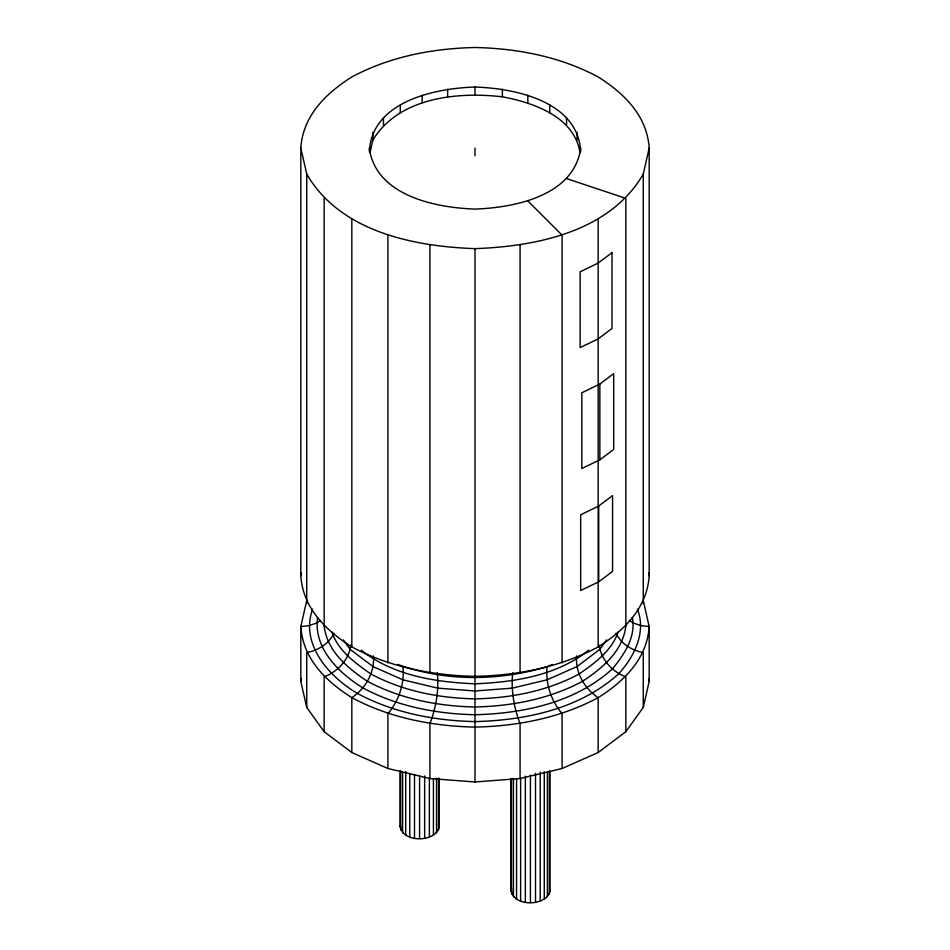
<?xml version="1.0" encoding="UTF-8"?>
<svg xmlns="http://www.w3.org/2000/svg" width="950" height="950" viewBox="0 0 950 950"><rect width="100%" height="100%" fill="white"/><g stroke="black" fill="none" stroke-linecap="round" stroke-linejoin="round"><path stroke-width="1.43" d="M552.283 664.383L547.093 666.686C545.253 683.418 551.178 700.922 562.091 713.628L562.091 768.502L520.077 778.549L475 781.969L429.923 778.549L387.909 768.502L351.832 752.519L324.152 731.69L306.743 707.429L300.817 681.411L300.817 626.537L306.743 600.507M576.65 655.916C574.94 672.315 584.678 688.774 598.168 697.644L598.168 752.519L562.091 768.502M350.692 645.228C349.054 659.739 337.523 671.84 324.152 676.816L324.152 731.69M512.715 672.814C510.863 689.938 513.974 707.631 520.077 723.674L520.077 778.549M300.817 148.069C302.955 115.71 325.838 93.361 351.832 76.95C389.69 56.667 432.357 48.45 475 47.5C517.643 48.45 560.31 56.667 598.168 76.95C624.162 93.361 647.045 115.71 649.182 148.069L649.182 575.795C647.045 608.154 624.162 630.503 598.168 646.914C560.31 667.197 517.643 675.414 475 676.364C432.357 675.414 389.69 667.197 351.832 646.914C325.838 630.503 302.955 608.154 300.817 575.795L300.817 148.069L306.743 174.099L306.743 603.476M369.312 151.905C371.557 101.579 434.518 88.279 475 87.044C515.482 88.279 578.443 101.579 580.688 151.905M369.966 152.879L372.911 139.959L372.911 132.276M300.817 575.795L301.471 572.909M312.633 609.116C299.879 644.183 329.139 676.828 357.521 693.5C393.621 712.856 434.328 720.682 475 721.596C526.134 720.302 579.916 708.854 618.889 673.633C634.315 656.403 646.546 632.237 637.367 609.116M300.817 681.411L301.471 678.514M317.621 617.559C313.215 648.185 338.853 672.98 362.817 687.907C397.29 706.384 436.157 713.866 475 714.732C523.83 713.498 575.189 702.572 612.394 668.931C624.102 654.728 636.168 636.785 632.379 617.559M439.173 778.299L439.173 827.189C435.076 843.256 400.746 842.745 400.425 825.229M580.688 148.069C574.299 195.664 514.698 207.729 475 209.083C435.302 207.729 375.701 195.664 369.312 148.069M643.257 603.476L643.257 174.099L649.182 148.069M550.026 771.186L550.026 891.183C546.06 907.582 509.853 906.656 511.492 888.262M618.201 631.726C612.049 650.631 594.819 663.017 579.144 673.977C547.141 691.137 511.053 698.084 475 698.879C438.947 698.084 402.859 691.137 370.856 673.977C355.181 663.017 337.951 650.631 331.799 631.726M625.919 624.791C623.758 650.382 602.668 668.052 582.635 681.245C549.551 698.974 512.264 706.159 475 706.99C437.736 706.159 400.449 698.974 367.365 681.245C347.332 668.052 326.242 650.382 324.081 624.791M598.168 752.519L625.848 731.69L643.257 707.429L649.182 681.411L649.182 626.537L643.257 600.507M333.937 633.222C329.032 643.827 317.965 650.477 306.743 652.567L306.743 707.429M372.911 139.959C399.059 97.351 457.128 91.627 502.36 96.805C533.639 102.647 574.596 116.85 580.034 152.879M643.257 174.099C609.912 231.658 536.418 246.489 475 248.627C413.582 246.489 340.088 231.658 306.743 174.099M606.634 639.908L599.866 649.349L576.947 666.591L547.093 679.82L512.311 688.133L475 690.971L437.689 688.133L402.907 679.82L373.053 666.591L350.134 649.349L343.366 639.908M599.854 384.026L613.7 373.611L613.7 449.421L599.854 459.836L581.816 468.528L581.816 392.789L599.854 384.026L599.854 459.836M598.714 506.029L612.56 495.615L612.56 571.425L598.714 581.839L580.676 590.532L580.676 514.793L598.714 506.029L598.714 581.839M588.703 650.18C556.938 675.581 514.579 682.207 475 683.798C435.421 682.207 393.062 675.581 361.297 650.18M320.637 620.445L316.35 623.141L308.857 625.67L300.817 626.537C302.955 658.896 325.838 681.233 351.832 697.644C389.69 717.939 432.357 726.156 475 727.106C517.643 726.156 560.31 717.939 598.168 697.644C624.162 681.233 647.045 658.896 649.182 626.537L641.143 625.67L633.65 623.141L629.363 620.445M547.093 666.686C498.679 681.186 445.407 681.756 397.718 664.383M566.533 178.576L625.848 198.348L625.848 626.086M527.844 200.913L562.091 235.161L562.091 662.886M616.063 633.222C620.967 643.827 632.035 650.477 643.257 652.567L643.257 707.429M648.529 572.909L649.182 575.795M648.529 678.514L649.182 681.411M549.575 889.236L550.026 891.183M438.508 824.256L439.173 827.189M437.285 672.814C439.137 689.938 436.026 707.631 429.923 723.674L429.923 778.549M599.308 645.228C600.946 659.739 612.477 671.84 625.848 676.816L625.848 731.69M373.35 655.916C375.06 672.315 365.322 688.774 351.832 697.644L351.832 752.519M402.907 666.686C404.747 683.418 398.822 700.922 387.909 713.628L387.909 768.502M598.168 219.177L598.168 646.914M577.089 132.276L577.089 139.959M566.533 117.551L566.533 125.234M549.729 104.916L549.729 112.599M549.349 771.151L549.349 894.116M547.402 772.398L547.402 896.847M544.279 771.78L544.279 899.187M540.229 772.089L540.229 900.98M535.503 773.229L535.503 902.12M530.421 775.093L530.421 902.5M527.844 95.226L527.844 102.897M525.35 776.186L525.35 902.12M520.624 778.014L520.624 900.98M520.077 245.207L520.077 672.932M516.574 779.19L516.574 899.187M513.451 778.323L513.451 896.847M511.492 778.561L511.492 894.116M510.827 778.596L510.827 891.183M502.36 89.122L502.36 96.805M475 87.044L475 94.727M475 148.069L475 155.741M475 248.627L475 676.364M475 677.837L475 781.969M447.64 89.122L447.64 96.805M438.508 778.264L438.508 830.11M436.549 778.026L436.549 832.841M433.426 778.893L433.426 835.181M429.923 245.207L429.923 672.932M429.376 777.729L429.376 836.986M424.65 775.889L424.65 838.114M422.156 95.226L422.156 102.897M419.579 776.281L419.579 838.506M414.497 774.404L414.497 838.114M409.771 773.276L409.771 836.986M405.721 771.483L405.721 835.181M402.598 772.101L402.598 832.841M400.651 770.854L400.651 830.11M400.271 104.916L400.271 112.599M399.974 770.889L399.974 827.189M387.909 235.161L387.909 662.886M383.468 117.551L383.468 125.234M351.832 219.177L351.832 646.914M324.152 198.348L324.152 626.086M612.014 252.664L598.168 263.079L580.129 271.842L580.129 347.581L598.168 338.889L612.014 328.474L612.014 252.664"/></g></svg>
